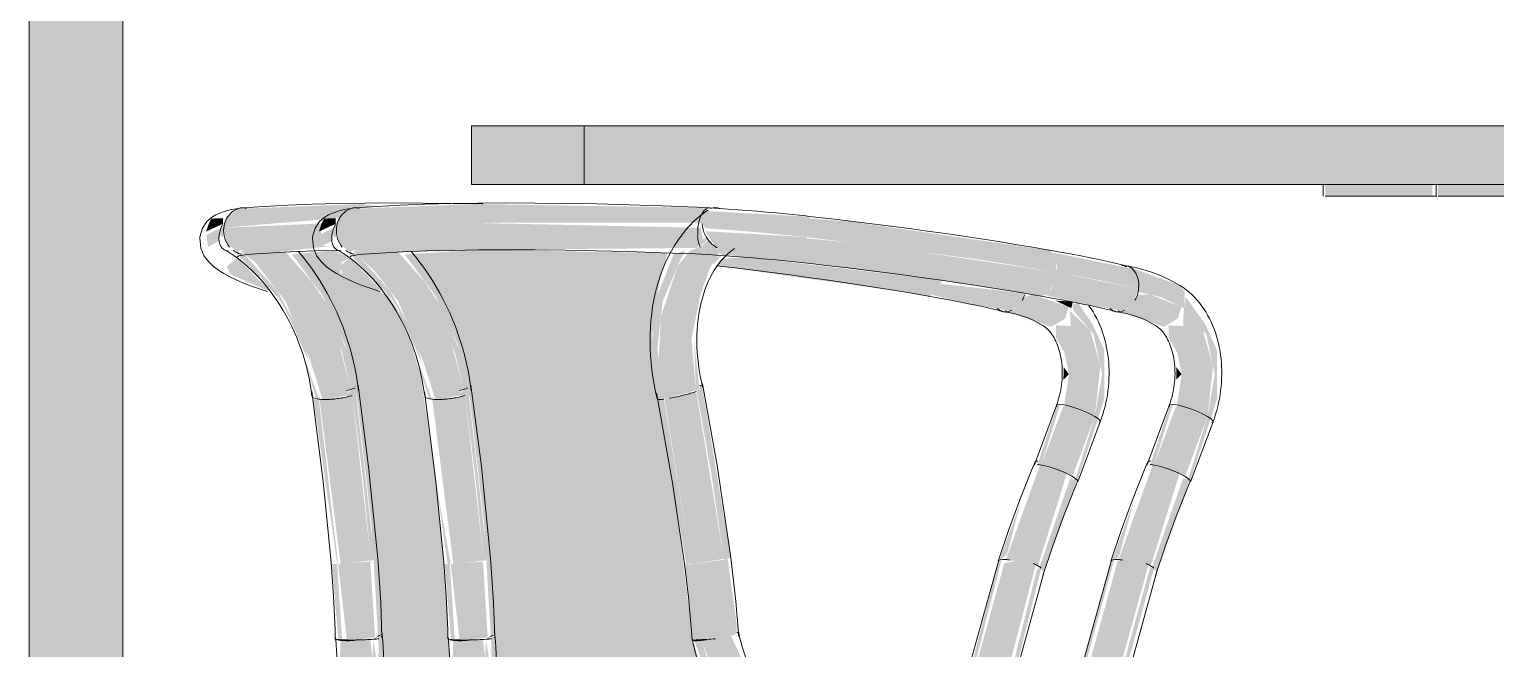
# Model space of a CAD drawing. Header units: inches. Extents: x -55396 to -733, y -290 to 853.
# Drawn here: x -14127.81 to -14096.47, y 18.83 to 32.06 of the extents above; entities that cross this region are included whole.
import ezdxf

# ---------------------------------------------------------------- set-up
doc = ezdxf.new("R2010")
doc.units = ezdxf.units.IN
doc.header["$MEASUREMENT"] = 0
doc.layers.add('A-GLAZ-CWMG', color=51, linetype='Continuous', lineweight=9)
doc.layers.add('I-FURN', color=30, linetype='Continuous', lineweight=9)

# ---------------------------------------------------------------- blocks, each defined once
blk = doc.blocks.new('Falcon 7700 Series Pedestal Base - 36_ Square Top x 30_ - Wheelchair Height-460525-Section 6')
at = {"layer": 'I-FURN'}
for points in [[(-26217.027, 28.75), (-26197.888, 28.75), (-26197.888, 30), (-26223.344, 30), (-26223.344, 28.75), (-26221.346, 28.75)], [(-26203.263, 28.5), (-26202.806, 28.5), (-26202.806, 28.75), (-26205.096, 28.75), (-26205.096, 28.5), (-26203.565, 28.5)]]:
    blk.add_hatch(color=256, dxfattribs=at).paths.add_polyline_path(points, flags=0)
for p, q in [((-26223.344, 30), (-26197.888, 30)), ((-26223.344, 30), (-26223.344, 28.75)), ((-26197.888, 28.75), (-26223.344, 28.75)), ((-26205.138, 28.75), (-26205.138, 28.5)), ((-26202.806, 28.5), (-26205.096, 28.5))]:
    blk.add_line(p, q, dxfattribs=at)
blk = doc.blocks.new('HermanMiller_Collection_Air-Chair_SideChair_Arms - Arms-460524-Section 6')
at = {"layer": 'I-FURN'}
for points in [[(-26228.638, 27.825), (-26225.252, 27.931), (-26220.894, 27.933), (-26220.734, 28.228), (-26220.683, 28.249), (-26225.666, 28.331), (-26228.339, 28.228), (-26228.571, 28.032), (-26228.615, 27.933)], [(-26229.016, 27.741), (-26228.657, 27.909), (-26228.657, 28.029), (-26228.907, 28.018), (-26228.961, 27.904)], [(-26228.256, 27.258), (-26228.336, 27.31), (-26228.267, 27.353), (-26227.458, 27.297), (-26224.957, 27.359), (-26220.937, 27.393), (-26220.889, 27.477), (-26220.919, 27.825), (-26225.666, 27.925), (-26228.638, 27.825), (-26228.576, 27.501), (-26228.336, 27.282), (-26228.258, 27.259)], [(-26218.587, 27.624), (-26218.536, 28.061), (-26220.784, 28.184), (-26220.894, 27.933), (-26220.811, 27.909), (-26220.757, 27.814), (-26219.775, 27.741)], [(-26213.246, 26.875), (-26213.281, 27.219), (-26213.382, 27.338), (-26217.663, 27.958), (-26218.541, 28.025), (-26218.587, 27.624), (-26214.928, 27.149)], [(-26220.515, 27.43), (-26220.754, 27.741), (-26220.522, 27.432)], [(-26213.555, 26.362), (-26213.42, 26.438), (-26213.268, 26.747), (-26213.246, 26.875), (-26217.027, 27.437), (-26218.59, 27.6), (-26218.644, 27.076), (-26215.158, 26.623)], [(-26211.494, 26.52), (-26211.565, 26.871), (-26211.635, 26.95), (-26213.326, 27.293), (-26213.24, 27.002), (-26213.246, 26.875), (-26212.31, 26.699)], [(-26227.654, 26.466), (-26228.347, 27.178), (-26228.573, 27), (-26228.5, 26.83), (-26227.747, 26.498)], [(-26225.926, 24.369), (-26225.836, 24.405), (-26225.998, 25.162), (-26226.357, 26.071), (-26227.015, 27.067), (-26226.687, 26.56), (-26226.106, 25.159), (-26225.927, 24.375)], [(-26210.524, 26.106), (-26210.505, 26.448), (-26210.618, 26.593), (-26211.635, 26.962), (-26211.565, 26.871), (-26211.494, 26.52), (-26211.492, 26.45), (-26211.028, 26.344)], [(-26211.826, 26.047), (-26211.643, 26.172), (-26211.494, 26.52), (-26213.246, 26.875), (-26213.359, 26.52), (-26213.487, 26.384), (-26212.685, 26.198)], [(-26210.951, 25.706), (-26210.657, 25.884), (-26210.581, 26.133), (-26211.239, 26.392), (-26211.521, 26.392), (-26211.729, 26.095), (-26211.89, 26.031), (-26211.043, 25.737)], [(-26209.953, 23.747), (-26209.815, 24.179), (-26209.823, 25.218), (-26210.066, 25.758), (-26210.485, 26.344), (-26210.524, 26.106), (-26210.05, 25.55), (-26209.866, 24.704), (-26210.022, 23.793)], [(-26211.89, 26.031), (-26211.932, 26.065), (-26211.933, 26.047)], [(-26211.133, 25.736), (-26211.89, 26.016), (-26211.314, 25.798), (-26211.138, 25.737)], [(-26210.022, 23.793), (-26209.903, 24.872), (-26210.122, 25.635), (-26210.524, 26.106), (-26210.542, 25.884), (-26210.537, 25.726), (-26210.849, 25.737), (-26210.849, 25.472), (-26210.674, 25.159), (-26210.573, 24.694), (-26210.677, 24.038), (-26210.115, 23.844)], [(-26210.692, 24.575), (-26210.573, 24.694), (-26210.689, 24.849)], [(-26220.355, 20.731), (-26220.212, 20.78), (-26220.828, 24.464), (-26220.937, 24.327), (-26220.628, 22.577)], [(-26226.092, 20.635), (-26225.493, 20.716), (-26225.906, 24.375), (-26226.008, 24.268), (-26225.998, 24.212), (-26226.591, 24.155), (-26226.14, 20.636)], [(-26225.491, 20.696), (-26225.417, 20.766), (-26225.828, 24.405), (-26225.906, 24.375), (-26225.666, 22.469)], [(-26221.135, 20.635), (-26221.058, 20.656), (-26221.639, 24.162), (-26221.755, 24.155), (-26221.163, 20.637)], [(-26221.055, 20.637), (-26220.357, 20.75), (-26220.952, 24.327), (-26221.626, 24.162), (-26221.056, 20.644)], [(-26211.165, 22.754), (-26210.766, 24.046), (-26210.841, 23.984), (-26211.245, 22.763), (-26211.185, 22.757)], [(-26210.502, 22.509), (-26210.022, 23.793), (-26210.629, 24.026), (-26210.706, 23.984), (-26211.165, 22.754), (-26210.594, 22.559)], [(-26210.393, 22.422), (-26209.953, 23.747), (-26210.022, 23.793), (-26210.433, 22.462)], [(-26211.239, 20.59), (-26210.621, 22.571), (-26211.192, 22.754), (-26211.922, 20.737), (-26211.402, 20.653), (-26211.239, 20.602)], [(-26226.195, 20.637), (-26226.503, 22.342), (-26226.264, 20.643), (-26226.213, 20.638)], [(-26211.11, 20.458), (-26210.405, 22.435), (-26210.545, 22.47), (-26211.204, 20.578), (-26211.11, 20.459)], [(-26212.066, 20.719), (-26211.92, 20.782), (-26211.594, 21.997), (-26212.06, 20.737)], [(-26225.886, 19.015), (-26225.405, 19.068), (-26225.507, 20.693), (-26226.195, 20.635), (-26226.007, 19.016)], [(-26220.89, 19.02), (-26220.189, 19.118), (-26220.355, 20.731), (-26221.055, 20.637), (-26220.891, 19.025)], [(-26220.187, 19.095), (-26220.082, 19.169), (-26220.082, 19.33), (-26220.277, 20.75), (-26220.355, 20.731), (-26220.189, 19.118)], [(-26217.783, 0), (-26217.715, 0), (-26212.015, 20.734), (-26212.076, 20.712), (-26217.828, 0)], [(-26217.298, 0), (-26216.982, 0), (-26211.283, 20.625), (-26211.584, 20.707), (-26211.594, 20.72), (-26211.94, 20.718), (-26217.628, 0), (-26217.414, 0)], [(-26226.11, 19.02), (-26226.215, 20.638), (-26226.324, 20.637), (-26226.19, 19.025), (-26226.14, 19.022)], [(-26221.02, 19.015), (-26220.891, 19.033), (-26221.055, 20.637), (-26221.185, 20.635), (-26221.055, 19.363)], [(-26216.812, 0), (-26211.166, 20.551), (-26211.246, 20.578), (-26216.905, 0), (-26216.818, 0)], [(-26225.403, 19.034), (-26225.322, 19.122), (-26225.404, 19.051)], [(-26220.063, 17.287), (-26219.606, 17.647), (-26219.496, 17.697), (-26219.988, 18.64), (-26220.219, 19.123), (-26220.835, 19.009), (-26220.393, 17.835), (-26220.266, 17.625)], [(-26225.737, 17.058), (-26225.627, 17.073), (-26225.434, 18.393), (-26225.507, 19.026), (-26226.141, 19.009), (-26226.184, 17.835), (-26226.3, 17.287), (-26225.985, 17.095), (-26225.859, 17.065)], [(-26220.165, 17.095), (-26220.063, 17.287), (-26220.647, 18.406), (-26220.835, 19.009), (-26220.99, 19.002), (-26220.429, 17.5), (-26220.197, 17.144)]]:
    blk.add_hatch(color=256, dxfattribs=at).paths.add_polyline_path(points, flags=0)
h = blk.add_hatch(color=256, dxfattribs=at)
h.paths.add_polyline_path([(-26226.495, 24.155), (-26225.998, 24.242), (-26225.984, 24.353), (-26225.927, 24.375), (-26226.246, 25.618), (-26226.719, 26.625), (-26227.318, 27.304), (-26228.217, 27.344), (-26228.282, 27.325), (-26227.826, 26.903), (-26227.316, 26.248), (-26226.782, 24.964), (-26226.526, 24.157)], flags=0)
h.paths.add_polyline_path([(-26228.654, 27.609), (-26228.636, 27.933), (-26228.735, 27.671), (-26228.659, 27.612)], flags=0)
h = blk.add_hatch(color=256, dxfattribs=at)
h.paths.add_polyline_path([(-26228.543, 27.408), (-26228.56, 27.466), (-26228.547, 27.411)], flags=0)
h.paths.add_polyline_path([(-26228.973, 27.418), (-26228.736, 27.542), (-26228.706, 27.79), (-26228.735, 27.804), (-26229.008, 27.671), (-26228.997, 27.579)], flags=0)
h.paths.add_polyline_path([(-26228.644, 27.486), (-26228.735, 27.557), (-26228.657, 27.496)], flags=0)
h.paths.add_polyline_path([(-26228.606, 27.495), (-26228.608, 27.579), (-26228.608, 27.501)], flags=0)
h = blk.add_hatch(color=256, dxfattribs=at)
h.paths.add_polyline_path([(-26221.717, 24.155), (-26221.639, 24.162), (-26221.779, 25.242), (-26221.667, 26.248), (-26221.316, 27.084), (-26221.181, 27.338), (-26221.432, 27.255), (-26221.765, 26.412), (-26221.884, 25.719), (-26221.87, 24.869), (-26221.765, 24.157)], flags=0)
h.paths.add_polyline_path([(-26220.816, 27.609), (-26220.757, 27.671), (-26220.817, 27.624)], flags=0)
h = blk.add_hatch(color=256, dxfattribs=at)
h.paths.add_polyline_path([(-26221.639, 24.162), (-26220.955, 24.351), (-26221.051, 25.445), (-26220.857, 26.407), (-26220.664, 26.953), (-26220.443, 27.307), (-26220.688, 27.56), (-26220.919, 27.397), (-26221.086, 27.325), (-26221.346, 27.011), (-26221.701, 25.941), (-26221.751, 25.031), (-26221.683, 24.506)], flags=0)
h.paths.add_polyline_path([(-26220.859, 27.411), (-26220.766, 27.491), (-26220.713, 27.6), (-26220.807, 27.59), (-26220.814, 27.477)], flags=0)
h = blk.add_hatch(color=256, dxfattribs=at)
h.paths.add_polyline_path([(-26218.644, 27.076), (-26218.587, 27.624), (-26220.757, 27.749), (-26220.5, 27.393), (-26220.447, 27.288), (-26220.393, 27.247), (-26219.187, 27.129)], flags=0)
h.paths.add_polyline_path([(-26220.867, 27.406), (-26220.802, 27.499), (-26220.85, 27.821), (-26220.912, 27.825), (-26220.869, 27.411)], flags=0)
h = blk.add_hatch(color=256, dxfattribs=at)
h.paths.add_polyline_path([(-26223.019, 17.999), (-26220.724, 18.063), (-26221.024, 19.01), (-26221.023, 19.041), (-26221.418, 22.135), (-26221.898, 25.541), (-26221.722, 26.72), (-26221.569, 27.286), (-26225.666, 27.349), (-26227.18, 27.252), (-26226.528, 26.379), (-26226.05, 25.338), (-26225.787, 24.169), (-26225.478, 21.448), (-26225.329, 18.896), (-26225.342, 18.004), (-26224.022, 18)], flags=0)
h.paths.add_polyline_path([(-26221.884, 25.719), (-26221.832, 26.168), (-26221.882, 25.726)], flags=0)
h = blk.add_hatch(color=256, dxfattribs=at)
h.paths.add_polyline_path([(-26226.599, 24.162), (-26226.923, 25.048), (-26226.665, 24.174), (-26226.636, 24.169)], flags=0)
h.paths.add_polyline_path([(-26226.768, 24.798), (-26226.978, 25.525), (-26227.486, 26.465), (-26228.196, 27.259), (-26228.267, 27.257), (-26228.336, 27.247), (-26227.473, 26.326), (-26227.316, 26.075), (-26226.836, 24.993), (-26226.782, 24.84)], flags=0)
h.paths.add_polyline_path([(-26227.53, 26.322), (-26228.042, 26.943), (-26227.826, 26.665), (-26227.545, 26.339)], flags=0)
h = blk.add_hatch(color=256, dxfattribs=at)
h.paths.add_polyline_path([(-26220.952, 24.327), (-26220.885, 24.419), (-26220.999, 25.445), (-26220.955, 24.351)], flags=0)
h.paths.add_polyline_path([(-26220.844, 24.456), (-26220.838, 24.464), (-26220.846, 24.464)], flags=0)
h = blk.add_hatch(color=256, dxfattribs=at)
h.paths.add_polyline_path([(-26225.627, 17.073), (-26225.536, 17.109), (-26225.34, 18.368), (-26225.442, 19.026), (-26225.506, 17.642), (-26225.573, 17.328)], flags=0)
h.paths.add_polyline_path([(-26225.536, 17.109), (-26225.453, 17.257), (-26225.5, 17.255)], flags=0)
for p, q in [((-26229.15, 27.627), (-26229.152, 27.605)), ((-26211.711, 27), (-26211.856, 27.021)), ((-26211.971, 26.027), (-26211.874, 26.014)), ((-26210.842, 24.025), (-26211.321, 22.742)), ((-26210.384, 22.392), (-26209.904, 23.678)), ((-26209.927, 23.661), (-26209.904, 23.678)), ((-26212.074, 20.719), (-26217.849, 0)), ((-26216.811, 0), (-26211.111, 20.451))]:
    blk.add_line(p, q, dxfattribs=at)
at = {"layer": 'I-FURN', "flags": 128}
for points in [[(-26229.15, 27.627), (-26229.094, 27.817), (-26229, 27.954), (-26228.901, 28.041), (-26228.81, 28.098), (-26228.724, 28.137), (-26228.641, 28.167), (-26228.558, 28.191), (-26228.472, 28.211), (-26228.383, 28.228), (-26228.288, 28.243), (-26228.262, 28.247)], [(-26228.238, 28.25), (-26227.769, 28.28), (-26227.272, 28.306), (-26226.747, 28.326), (-26226.196, 28.34), (-26225.62, 28.35), (-26225.018, 28.353), (-26224.392, 28.352), (-26223.743, 28.345), (-26223.072, 28.332), (-26222.38, 28.314), (-26221.668, 28.291), (-26220.937, 28.263), (-26220.66, 28.251)], [(-26220.697, 28.206), (-26220.801, 28.13), (-26220.902, 28.048), (-26220.998, 27.961), (-26221.09, 27.868), (-26221.178, 27.77), (-26221.26, 27.667), (-26221.339, 27.559), (-26221.412, 27.447), (-26221.481, 27.331), (-26221.545, 27.211), (-26221.604, 27.088), (-26221.658, 26.961), (-26221.707, 26.83), (-26221.752, 26.697), (-26221.791, 26.561), (-26221.826, 26.422), (-26221.856, 26.281), (-26221.881, 26.138), (-26221.902, 25.993), (-26221.918, 25.845), (-26221.928, 25.697), (-26221.935, 25.547), (-26221.936, 25.395), (-26221.933, 25.243), (-26221.925, 25.09), (-26221.912, 24.936), (-26221.895, 24.782), (-26221.874, 24.628), (-26221.848, 24.474), (-26221.817, 24.32), (-26221.782, 24.167)], [(-26220.658, 28.251), (-26220.463, 28.238), (-26220.265, 28.224), (-26220.064, 28.209), (-26219.861, 28.193), (-26219.656, 28.176), (-26219.449, 28.158), (-26219.24, 28.139), (-26219.031, 28.118), (-26218.821, 28.097), (-26218.61, 28.075), (-26218.535, 28.066)], [(-26213.414, 27.348), (-26213.765, 27.409), (-26214.123, 27.468), (-26214.488, 27.527), (-26214.86, 27.585), (-26215.237, 27.642), (-26215.62, 27.698), (-26216.008, 27.753), (-26216.399, 27.806), (-26216.794, 27.858), (-26217.192, 27.909), (-26217.592, 27.958), (-26217.993, 28.005), (-26218.396, 28.051), (-26218.535, 28.066)], [(-26229.152, 27.605), (-26229.13, 27.389), (-26229.055, 27.218), (-26228.959, 27.092), (-26228.858, 26.996), (-26228.75, 26.915), (-26228.635, 26.843), (-26228.511, 26.776), (-26228.376, 26.712), (-26228.229, 26.648), (-26228.07, 26.586), (-26227.898, 26.523), (-26227.713, 26.461)], [(-26228.633, 27.355), (-26228.547, 27.306), (-26228.461, 27.252), (-26228.376, 27.193), (-26228.291, 27.13), (-26228.206, 27.062), (-26228.122, 26.99), (-26228.039, 26.913), (-26227.958, 26.833), (-26227.878, 26.748), (-26227.799, 26.66), (-26227.722, 26.567), (-26227.647, 26.472), (-26227.573, 26.372), (-26227.503, 26.27), (-26227.434, 26.164), (-26227.368, 26.056), (-26227.305, 25.944), (-26227.244, 25.831), (-26227.186, 25.715), (-26227.131, 25.597), (-26227.08, 25.477), (-26227.031, 25.355), (-26226.986, 25.233), (-26226.945, 25.109), (-26226.906, 24.984), (-26226.872, 24.858), (-26226.841, 24.732), (-26226.813, 24.605), (-26226.79, 24.479), (-26226.77, 24.353), (-26226.753, 24.228)], [(-26228.158, 27.253), (-26227.703, 27.283), (-26227.22, 27.307), (-26226.707, 27.327), (-26226.167, 27.341), (-26225.6, 27.35), (-26225.007, 27.353), (-26224.39, 27.352), (-26223.748, 27.344), (-26223.085, 27.332), (-26222.399, 27.314), (-26221.693, 27.291), (-26220.968, 27.263), (-26220.711, 27.252)], [(-26227.041, 27.313), (-26226.944, 27.196), (-26226.85, 27.076), (-26226.759, 26.953), (-26226.672, 26.826), (-26226.587, 26.696), (-26226.506, 26.563), (-26226.429, 26.427), (-26226.355, 26.289), (-26226.285, 26.148), (-26226.219, 26.005), (-26226.156, 25.86), (-26226.097, 25.713), (-26226.043, 25.564), (-26225.993, 25.414), (-26225.946, 25.263), (-26225.904, 25.111), (-26225.867, 24.958), (-26225.833, 24.804), (-26225.804, 24.65), (-26225.78, 24.496), (-26225.76, 24.342)], [(-26220.132, 27.38), (-26220.192, 27.337), (-26220.25, 27.29), (-26220.306, 27.239), (-26220.361, 27.183), (-26220.415, 27.123), (-26220.466, 27.059), (-26220.516, 26.991), (-26220.563, 26.918), (-26220.609, 26.842), (-26220.652, 26.761), (-26220.692, 26.676), (-26220.73, 26.587), (-26220.765, 26.495), (-26220.797, 26.399), (-26220.826, 26.299), (-26220.852, 26.196), (-26220.875, 26.091), (-26220.894, 25.982), (-26220.909, 25.87), (-26220.922, 25.756), (-26220.93, 25.64), (-26220.935, 25.521), (-26220.936, 25.401), (-26220.934, 25.279), (-26220.927, 25.156), (-26220.917, 25.032), (-26220.903, 24.907), (-26220.886, 24.781), (-26220.864, 24.655), (-26220.839, 24.529), (-26220.81, 24.402)], [(-26211.755, 27.012), (-26211.936, 27.054), (-26212.124, 27.096), (-26212.32, 27.138), (-26212.523, 27.18), (-26212.732, 27.222), (-26212.948, 27.263), (-26213.169, 27.304), (-26213.397, 27.345), (-26213.414, 27.348)], [(-26228.349, 27.21), (-26228.34, 27.213), (-26228.315, 27.221), (-26228.275, 27.231), (-26228.223, 27.241), (-26228.161, 27.251), (-26228.132, 27.256)], [(-26220.713, 27.252), (-26220.523, 27.24), (-26220.329, 27.226), (-26220.133, 27.212), (-26219.935, 27.196), (-26219.734, 27.179), (-26219.532, 27.162), (-26219.328, 27.143), (-26219.123, 27.123), (-26218.917, 27.102), (-26218.711, 27.08), (-26218.644, 27.072)], [(-26213.587, 26.363), (-26213.932, 26.423), (-26214.285, 26.482), (-26214.645, 26.54), (-26215.012, 26.597), (-26215.384, 26.653), (-26215.762, 26.708), (-26216.145, 26.762), (-26216.532, 26.815), (-26216.922, 26.867), (-26217.316, 26.917), (-26217.711, 26.965), (-26218.108, 27.012), (-26218.507, 27.057), (-26218.644, 27.072)], [(-26210.616, 26.592), (-26210.767, 26.678), (-26210.921, 26.755), (-26211.079, 26.823), (-26211.24, 26.883), (-26211.403, 26.933), (-26211.569, 26.973), (-26211.711, 27)], [(-26211.987, 26.039), (-26212.159, 26.079), (-26212.339, 26.119), (-26212.527, 26.16), (-26212.722, 26.2), (-26212.924, 26.24), (-26213.133, 26.281), (-26213.349, 26.321), (-26213.57, 26.36), (-26213.587, 26.363)], [(-26209.904, 23.678), (-26209.876, 23.758), (-26209.85, 23.839), (-26209.826, 23.921), (-26209.804, 24.004), (-26209.785, 24.087), (-26209.768, 24.171), (-26209.754, 24.256), (-26209.742, 24.341), (-26209.732, 24.426), (-26209.725, 24.511), (-26209.72, 24.596), (-26209.717, 24.682), (-26209.717, 24.767), (-26209.72, 24.852), (-26209.725, 24.936), (-26209.732, 25.02), (-26209.742, 25.104), (-26209.755, 25.187), (-26209.77, 25.269), (-26209.787, 25.35), (-26209.807, 25.431), (-26209.83, 25.51), (-26209.855, 25.588), (-26209.883, 25.665), (-26209.913, 25.741), (-26209.946, 25.815), (-26209.981, 25.887), (-26210.019, 25.958), (-26210.06, 26.027), (-26210.103, 26.094), (-26210.149, 26.159), (-26210.197, 26.222), (-26210.248, 26.282), (-26210.302, 26.34), (-26210.358, 26.395), (-26210.417, 26.448), (-26210.478, 26.497), (-26210.542, 26.544), (-26210.608, 26.587), (-26210.616, 26.592)], [(-26211.874, 26.014), (-26211.763, 25.992), (-26211.652, 25.964), (-26211.543, 25.93), (-26211.435, 25.889), (-26211.328, 25.841), (-26211.223, 25.788), (-26211.134, 25.737)], [(-26211.134, 25.737), (-26211.112, 25.722), (-26211.09, 25.706), (-26211.068, 25.689), (-26211.045, 25.669), (-26211.023, 25.647), (-26211, 25.623), (-26210.978, 25.597), (-26210.956, 25.569), (-26210.935, 25.539), (-26210.914, 25.507), (-26210.893, 25.472), (-26210.874, 25.436), (-26210.855, 25.398), (-26210.837, 25.358), (-26210.82, 25.316), (-26210.804, 25.272), (-26210.789, 25.226), (-26210.775, 25.179), (-26210.763, 25.131), (-26210.752, 25.081), (-26210.742, 25.03), (-26210.734, 24.977), (-26210.728, 24.924), (-26210.723, 24.87), (-26210.719, 24.815), (-26210.718, 24.759), (-26210.717, 24.703), (-26210.719, 24.646), (-26210.722, 24.59), (-26210.726, 24.532), (-26210.733, 24.475), (-26210.741, 24.418), (-26210.75, 24.361), (-26210.761, 24.305), (-26210.774, 24.249), (-26210.788, 24.194), (-26210.804, 24.139), (-26210.821, 24.085), (-26210.839, 24.032), (-26210.842, 24.025)], [(-26225.346, 20.756), (-26225.542, 22.72), (-26225.764, 24.462)], [(-26220.212, 20.78), (-26220.505, 22.744), (-26220.813, 24.486)], [(-26226.754, 24.323), (-26226.512, 22.401), (-26226.342, 20.671)], [(-26221.796, 24.299), (-26221.459, 22.377), (-26221.203, 20.647)], [(-26210.685, 24.038), (-26210.766, 24.046), (-26210.819, 24.042), (-26210.842, 24.025)], [(-26210.842, 24.025), (-26210.842, 24.024), (-26210.833, 23.995)], [(-26210.346, 23.942), (-26210.468, 23.984), (-26210.584, 24.016), (-26210.685, 24.038)], [(-26210.022, 23.793), (-26210.115, 23.844), (-26210.225, 23.894), (-26210.346, 23.942)], [(-26209.904, 23.678), (-26209.904, 23.679), (-26209.913, 23.708), (-26209.953, 23.747), (-26210.022, 23.793)], [(-26212.085, 20.698), (-26211.865, 21.355), (-26211.626, 22.009), (-26211.368, 22.66), (-26211.299, 22.826)], [(-26211.132, 20.394), (-26210.921, 21.025), (-26210.691, 21.653), (-26210.443, 22.279), (-26210.377, 22.438)], [(-26225.257, 19.062), (-26225.283, 19.812), (-26225.33, 20.56), (-26225.346, 20.756)], [(-26220.04, 19.086), (-26220.103, 19.837), (-26220.187, 20.584), (-26220.212, 20.78)], [(-26226.342, 20.671), (-26226.292, 19.953), (-26226.261, 19.232), (-26226.257, 19.041)], [(-26221.203, 20.647), (-26221.117, 19.929), (-26221.051, 19.207), (-26221.037, 19.017)], [(-26225.439, 17.218), (-26225.401, 17.332), (-26225.367, 17.448), (-26225.337, 17.567), (-26225.31, 17.688), (-26225.287, 17.812), (-26225.267, 17.937), (-26225.251, 18.064), (-26225.239, 18.192), (-26225.23, 18.322), (-26225.224, 18.453), (-26225.223, 18.585), (-26225.225, 18.719), (-26225.23, 18.853), (-26225.239, 18.987), (-26225.251, 19.122), (-26225.255, 19.161)], [(-26219.371, 17.694), (-26219.435, 17.778), (-26219.496, 17.864), (-26219.555, 17.953), (-26219.612, 18.045), (-26219.666, 18.138), (-26219.717, 18.234), (-26219.765, 18.333), (-26219.81, 18.432), (-26219.853, 18.534), (-26219.892, 18.637), (-26219.928, 18.741), (-26219.961, 18.846), (-26219.99, 18.953), (-26220.016, 19.059), (-26220.039, 19.167), (-26220.045, 19.197)], [(-26226.382, 17.551), (-26226.356, 17.631), (-26226.331, 17.714), (-26226.309, 17.8), (-26226.289, 17.889), (-26226.272, 17.981), (-26226.257, 18.076), (-26226.245, 18.174), (-26226.235, 18.274), (-26226.228, 18.376), (-26226.224, 18.48), (-26226.223, 18.585), (-26226.224, 18.692), (-26226.228, 18.801), (-26226.236, 18.91), (-26226.245, 19.02), (-26226.249, 19.052)], [(-26221.028, 19.015), (-26221, 18.877), (-26220.968, 18.74), (-26220.931, 18.603), (-26220.891, 18.468), (-26220.846, 18.334), (-26220.797, 18.201), (-26220.743, 18.07), (-26220.686, 17.941), (-26220.625, 17.815), (-26220.56, 17.69), (-26220.492, 17.568), (-26220.419, 17.448), (-26220.343, 17.331), (-26220.264, 17.217), (-26220.181, 17.106), (-26220.157, 17.075)]]:
    blk.add_lwpolyline(points, dxfattribs=at)
at = {"layer": 'I-FURN'}
for centre, major_axis, ratio, start_param, end_param in [((-26228.392, 27.793), (0.241, 0.438), 0.575844, 0.052593, 0.576192), ((-26220.415, 27.793), (-0.282, 0.413), 0.716528, 5.57384, 6.097439), ((-26228.392, 27.793), (0.241, 0.438), 0.575844, 1.623389, 2.146988), ((-26220.415, 27.793), (-0.282, 0.413), 0.716528, 0.861451, 1.38505), ((-26228.392, 27.793), (0.241, 0.438), 0.575844, 2.146988, 3.455985), ((-26220.415, 27.793), (-0.282, 0.413), 0.716528, 1.38505, 2.170448), ((-26211.913, 26.524), (0.057, 0.497), 0.711436, 6.24849, 6.283185), ((-26211.913, 26.524), (0.057, 0.497), 0.711436, 5.98669, 6.24849), ((-26211.871, 26.525), (0.116, 0.486), 0.74611, 4.877543, 6.283185), ((-26211.871, 26.525), (0.116, 0.486), 0.74611, 4.353944, 4.877543), ((-26211.871, 26.525), (0.116, 0.486), 0.74611, 2.783148, 3.044947), ((-26211.913, 26.524), (0.057, 0.497), 0.711436, 2.845098, 3.106897), ((-26211.913, 26.524), (0.057, 0.497), 0.711436, 3.106897, 3.630496), ((-26221.305, 24.392), (0.491, 0.093), 0.137076, 5.750632, 6.274231), ((-26221.305, 24.392), (0.491, 0.093), 0.137076, 0, 0.252845), ((-26226.257, 24.285), (0.497, 0.057), 0.234229, 3.138866, 3.141593), ((-26226.257, 24.285), (0.497, 0.057), 0.234229, 3.400666, 3.924264), ((-26226.257, 24.285), (0.497, 0.057), 0.234229, 3.93217, 4.186064), ((-26226.257, 24.285), (0.497, 0.057), 0.234229, 4.197005, 4.447863), ((-26226.257, 24.285), (0.497, 0.057), 0.234229, 4.452168, 4.709663), ((-26226.257, 24.285), (0.497, 0.057), 0.234229, 4.713014, 4.971462), ((-26226.257, 24.285), (0.497, 0.057), 0.234229, 4.975221, 5.233261), ((-26226.259, 24.392), (0.495, 0.07), 0.185134, 5.21887, 5.480669), ((-26226.257, 24.285), (0.497, 0.057), 0.234229, 5.239572, 5.495061), ((-26226.259, 24.392), (0.495, 0.07), 0.185134, 5.480669, 5.742468), ((-26221.296, 24.285), (0.486, 0.118), 0.11091, 3.117428, 3.141593), ((-26221.296, 24.285), (0.486, 0.118), 0.11091, 3.379228, 3.902826), ((-26221.296, 24.285), (0.486, 0.118), 0.11091, 4.192229, 4.688225), ((-26221.296, 24.285), (0.486, 0.118), 0.11091, 4.712585, 4.950024), ((-26221.296, 24.285), (0.486, 0.118), 0.11091, 4.977051, 5.211823), ((-26221.296, 24.285), (0.486, 0.118), 0.11091, 5.243425, 5.473623), ((-26210.838, 22.632), (-0.461, 0.194), 0.144221, 5.822246, 6.345845), ((-26210.853, 22.567), (-0.468, 0.175), 0.191458, 5.509821, 5.771621), ((-26210.853, 22.567), (-0.468, 0.175), 0.191458, 3.939025, 5.509821), ((-26210.853, 22.567), (-0.468, 0.175), 0.191458, 3.141593, 3.939025), ((-26211.608, 20.546), (-0.476, 0.152), 0.239355, 5.543411, 6.328809), ((-26211.608, 20.546), (-0.476, 0.152), 0.239355, 5.282674, 5.542834), ((-26211.593, 20.585), (-0.482, 0.134), 0.301377, 3.976352, 4.23196), ((-26211.593, 20.585), (-0.482, 0.134), 0.301377, 3.714553, 3.976352), ((-26225.752, 19.106), (0.497, 0.055), 0.180952, 5.626605, 5.888404), ((-26220.536, 19.106), (0.492, 0.091), 0.107353, 5.872701, 6.396299), ((-26225.757, 19.052), (0.5, 0.01), 0.069551, 2.877975, 3.139774), ((-26225.757, 19.052), (0.5, 0.01), 0.069551, 3.141593, 3.925172), ((-26225.752, 19.106), (0.497, 0.055), 0.180952, 3.008611, 3.27041), ((-26225.752, 19.106), (0.497, 0.055), 0.180952, 3.532209, 3.794009), ((-26225.752, 19.106), (0.497, 0.055), 0.180952, 3.794009, 4.579407), ((-26225.757, 19.052), (0.5, 0.01), 0.069551, 3.925172, 5.495969), ((-26225.757, 19.052), (0.5, 0.01), 0.069551, 5.495969, 5.757768), ((-26220.536, 19.106), (0.492, 0.091), 0.107353, 2.992907, 4.040105), ((-26220.538, 19.052), (0.499, 0.035), 0.020295, 2.880196, 3.141593), ((-26220.538, 19.052), (0.499, 0.035), 0.020295, 3.141996, 3.927394), ((-26220.538, 19.052), (0.499, 0.035), 0.020295, 3.927394, 4.712792), ((-26220.536, 19.106), (0.492, 0.091), 0.107353, 4.040105, 4.301904)]:
    blk.add_ellipse(centre, major_axis=major_axis, ratio=ratio, start_param=start_param, end_param=end_param, dxfattribs=at)
for points, knots in [([(-26228.638, 27.825), (-26228.632, 27.881), (-26228.603, 27.989), (-26228.504, 28.139), (-26228.402, 28.206), (-26228.339, 28.228)], [-1, -1, -1, -1, -0.7857143, -0.5714286, -0.2857143, -0.2857143, -0.2857143, -0.2857143]), ([(-26228.262, 28.247), (-26228.255, 28.248), (-26228.216, 28.252), (-26228.176, 28.251), (-26228.143, 28.245)], [-0.1714327, -0.1714327, -0.1714327, -0.1714327, -0.1428571, 0, 0, 0, 0]), ([(-26220.912, 27.825), (-26220.906, 27.881), (-26220.885, 27.989), (-26220.825, 28.139), (-26220.752, 28.225), (-26220.683, 28.253), (-26220.648, 28.251), (-26220.631, 28.245)], [-1, -1, -1, -1, -0.785714, -0.571429, -0.285714, -0.142857, 0, 0, 0, 0]), ([(-26228.253, 27.257), (-26228.302, 27.266), (-26228.367, 27.289), (-26228.423, 27.328), (-26228.437, 27.339)], [-0.9989319, -0.9989319, -0.9989319, -0.9989319, -0.7857143, -0.7142857, -0.7142857, -0.7142857, -0.7142857])]:
    blk.add_open_spline(points, degree=3, knots=knots, dxfattribs=at)
for points in [[(-26228.515, 27.411), (-26228.561, 27.466), (-26228.633, 27.598), (-26228.646, 27.751), (-26228.638, 27.825)], [(-26220.869, 27.411), (-26220.891, 27.466), (-26220.921, 27.598), (-26220.92, 27.751), (-26220.912, 27.825)]]:
    blk.add_open_spline(points, degree=3, dxfattribs=at)
blk = doc.blocks.new('Falcon 7700 Series Pedestal Base - 36_ Square Top x 30_ - Wheelchair Height-V343-Section 6')
at = {"layer": 'I-FURN'}
for points in [[(-26225.666, 28.75), (-26223.344, 28.75), (-26223.344, 30), (-26225.753, 30), (-26225.753, 28.75)], [(-26206.297, 28.5), (-26205.215, 28.5), (-26205.215, 28.75), (-26207.505, 28.75), (-26207.505, 28.5), (-26206.621, 28.5)]]:
    blk.add_hatch(color=256, dxfattribs=at).paths.add_polyline_path(points, flags=0)
for p, q in [((-26225.753, 30), (-26223.344, 30)), ((-26225.753, 30), (-26225.753, 28.75)), ((-26223.344, 28.75), (-26225.753, 28.75)), ((-26207.547, 28.75), (-26207.547, 28.5)), ((-26205.215, 28.5), (-26207.505, 28.5)), ((-26205.215, 28.5), (-26205.123, 28.5)), ((-26205.123, 28.5), (-26205.215, 28.5))]:
    blk.add_line(p, q, dxfattribs=at)
blk = doc.blocks.new('HermanMiller_Collection_Air-Chair_SideChair_Arms - Arms-V345-Section 6')
at = {"layer": 'I-FURN'}
for points in [[(-26231.047, 27.825), (-26228.578, 28.032), (-26228.321, 28.237), (-26227.715, 28.269), (-26228.105, 28.33), (-26230.748, 28.228), (-26230.98, 28.032), (-26231.024, 27.933)], [(-26231.425, 27.741), (-26231.065, 27.909), (-26231.065, 28.029), (-26231.316, 28.018), (-26231.37, 27.904)], [(-26230.665, 27.258), (-26230.745, 27.31), (-26230.676, 27.353), (-26229.986, 27.291), (-26228.706, 27.441), (-26228.906, 27.432), (-26228.984, 27.49), (-26228.959, 27.909), (-26229.016, 27.911), (-26231.047, 27.825), (-26230.985, 27.501), (-26230.745, 27.282), (-26230.666, 27.259)], [(-26230.063, 26.466), (-26230.756, 27.178), (-26230.981, 27), (-26230.909, 26.83), (-26230.156, 26.498)], [(-26228.335, 24.369), (-26228.245, 24.405), (-26228.407, 25.162), (-26228.766, 26.071), (-26229.424, 27.067), (-26229.096, 26.56), (-26228.515, 25.159), (-26228.336, 24.375)], [(-26214.235, 26.047), (-26214.052, 26.172), (-26213.923, 26.422), (-26215.716, 26.625), (-26215.896, 26.384), (-26215.094, 26.198)], [(-26213.36, 25.706), (-26213.066, 25.884), (-26212.99, 26.133), (-26213.743, 26.392), (-26213.952, 26.34), (-26214.138, 26.095), (-26214.298, 26.031), (-26213.452, 25.737)], [(-26214.298, 26.031), (-26214.341, 26.065), (-26214.342, 26.047)], [(-26213.542, 25.736), (-26214.298, 26.016), (-26213.723, 25.798), (-26213.547, 25.737)], [(-26212.933, 26.106), (-26212.899, 26.247), (-26213.268, 26.264), (-26213.073, 26.172)], [(-26212.431, 23.793), (-26212.312, 24.872), (-26212.531, 25.635), (-26212.962, 26.047), (-26212.951, 25.884), (-26212.946, 25.726), (-26213.258, 25.737), (-26213.258, 25.472), (-26213.083, 25.159), (-26212.982, 24.694), (-26213.086, 24.038), (-26212.524, 23.844)], [(-26212.362, 23.747), (-26212.224, 24.179), (-26212.232, 25.218), (-26212.475, 25.758), (-26212.787, 26.221), (-26212.915, 26.172), (-26212.882, 26.047), (-26212.459, 25.55), (-26212.275, 24.704), (-26212.431, 23.793)], [(-26213.101, 24.575), (-26212.982, 24.694), (-26213.098, 24.849)], [(-26228.604, 20.637), (-26229.015, 24.163), (-26229.128, 24.155), (-26228.622, 20.638)], [(-26228.501, 20.635), (-26227.902, 20.716), (-26228.315, 24.375), (-26228.417, 24.268), (-26228.407, 24.212), (-26229, 24.155), (-26228.549, 20.636)], [(-26227.9, 20.696), (-26227.826, 20.767), (-26228.237, 24.405), (-26228.315, 24.375), (-26228.082, 22.542)], [(-26213.574, 22.754), (-26213.175, 24.046), (-26213.25, 23.984), (-26213.654, 22.763), (-26213.594, 22.757)], [(-26212.911, 22.509), (-26212.431, 23.793), (-26213.038, 24.026), (-26213.114, 23.984), (-26213.574, 22.754), (-26213.003, 22.559)], [(-26212.802, 22.422), (-26212.362, 23.747), (-26212.431, 23.793), (-26212.842, 22.462)], [(-26213.648, 20.59), (-26213.029, 22.571), (-26213.601, 22.754), (-26214.331, 20.737), (-26213.81, 20.653), (-26213.648, 20.602)], [(-26213.518, 20.458), (-26212.814, 22.435), (-26212.954, 22.47), (-26213.613, 20.578), (-26213.519, 20.459)], [(-26214.475, 20.719), (-26214.311, 20.833), (-26214.003, 21.997), (-26214.468, 20.737)], [(-26228.295, 19.015), (-26227.813, 19.068), (-26227.916, 20.693), (-26228.604, 20.635), (-26228.416, 19.016)], [(-26228.519, 19.02), (-26228.623, 20.638), (-26228.733, 20.637), (-26228.599, 19.025), (-26228.549, 19.022)], [(-26227.812, 19.034), (-26227.731, 19.122), (-26227.813, 19.051)], [(-26228.146, 17.058), (-26228.019, 17.15), (-26227.843, 18.393), (-26227.916, 19.026), (-26228.55, 19.009), (-26228.593, 17.835), (-26228.709, 17.287), (-26228.394, 17.095), (-26228.268, 17.065)]]:
    blk.add_hatch(color=256, dxfattribs=at).paths.add_polyline_path(points, flags=0)
h = blk.add_hatch(color=256, dxfattribs=at)
h.paths.add_polyline_path([(-26228.903, 24.155), (-26228.407, 24.242), (-26228.393, 24.353), (-26228.336, 24.375), (-26228.655, 25.618), (-26229.128, 26.625), (-26229.727, 27.304), (-26230.626, 27.344), (-26230.691, 27.325), (-26230.376, 27.084), (-26229.725, 26.248), (-26229.191, 24.964), (-26228.935, 24.157)], flags=0)
h.paths.add_polyline_path([(-26231.063, 27.609), (-26231.045, 27.933), (-26231.144, 27.671), (-26231.067, 27.612)], flags=0)
h = blk.add_hatch(color=256, dxfattribs=at)
h.paths.add_polyline_path([(-26230.952, 27.408), (-26230.969, 27.466), (-26230.956, 27.411)], flags=0)
h.paths.add_polyline_path([(-26231.382, 27.418), (-26231.145, 27.542), (-26231.115, 27.79), (-26231.144, 27.804), (-26231.417, 27.671), (-26231.406, 27.579)], flags=0)
h.paths.add_polyline_path([(-26231.053, 27.486), (-26231.144, 27.557), (-26231.065, 27.496)], flags=0)
h.paths.add_polyline_path([(-26231.014, 27.495), (-26231.017, 27.579), (-26231.017, 27.501)], flags=0)
h = blk.add_hatch(color=256, dxfattribs=at)
h.paths.add_polyline_path([(-26226.26, 18), (-26226.216, 18.405), (-26226.282, 19.83), (-26226.5, 22.308), (-26226.835, 24.652), (-26227.185, 25.821), (-26227.561, 26.433), (-26227.545, 26.344), (-26227.747, 26.498), (-26228.564, 26.863), (-26228.526, 27.093), (-26228.351, 27.181), (-26228.696, 27.34), (-26229.589, 27.252), (-26228.937, 26.379), (-26228.459, 25.338), (-26228.196, 24.169), (-26227.887, 21.448), (-26227.738, 18.896), (-26227.751, 18.004), (-26226.3, 18)], flags=0)
h.paths.add_polyline_path([(-26226.638, 24.309), (-26226.633, 24.312), (-26226.678, 24.461)], flags=0)
h.paths.add_polyline_path([(-26228.08, 26.83), (-26228.225, 27.084), (-26228.152, 26.927), (-26228.105, 26.864)], flags=0)
h.paths.add_polyline_path([(-26228.336, 27.247), (-26228.393, 27.312), (-26228.341, 27.251)], flags=0)
h = blk.add_hatch(color=256, dxfattribs=at)
h.paths.add_polyline_path([(-26229.008, 24.162), (-26229.332, 25.048), (-26229.074, 24.174), (-26229.044, 24.169)], flags=0)
h.paths.add_polyline_path([(-26229.177, 24.798), (-26229.387, 25.525), (-26229.895, 26.465), (-26230.605, 27.259), (-26230.676, 27.257), (-26230.745, 27.247), (-26229.882, 26.326), (-26229.725, 26.075), (-26229.244, 24.993), (-26229.191, 24.84)], flags=0)
h.paths.add_polyline_path([(-26229.939, 26.322), (-26230.272, 26.803), (-26230.272, 26.707), (-26229.954, 26.339)], flags=0)
h = blk.add_hatch(color=256, dxfattribs=at)
h.paths.add_polyline_path([(-26215.964, 26.362), (-26215.829, 26.438), (-26215.693, 26.698), (-26219.842, 27.193), (-26220.369, 27.164), (-26220.5, 27.009), (-26216.43, 26.438), (-26216.098, 26.384)], flags=0)
h.paths.add_polyline_path([(-26220.584, 27.04), (-26220.393, 27.247), (-26220.543, 27.181), (-26220.601, 27.021)], flags=0)
h = blk.add_hatch(color=256, dxfattribs=at)
h.paths.add_polyline_path([(-26220.192, 0), (-26220.124, 0), (-26218.464, 6.21), (-26218.51, 6.268), (-26220.237, 0)], flags=0)
h.paths.add_polyline_path([(-26217.482, 9.48), (-26215.853, 15.632), (-26215.904, 15.62), (-26217.483, 9.734), (-26217.482, 9.609)], flags=0)
h.paths.add_polyline_path([(-26215.232, 17.551), (-26214.423, 20.734), (-26214.501, 20.653), (-26215.308, 17.551), (-26215.242, 17.551)], flags=0)
h = blk.add_hatch(color=256, dxfattribs=at)
h.paths.add_polyline_path([(-26219.707, 0), (-26219.391, 0), (-26218.451, 3.65), (-26218.51, 5.789), (-26220.037, 0), (-26219.823, 0)], flags=0)
h.paths.add_polyline_path([(-26217.469, 6.895), (-26215.047, 15.665), (-26215.77, 15.62), (-26217.481, 9.31), (-26217.47, 7.113)], flags=0)
h.paths.add_polyline_path([(-26214.513, 17.55), (-26214.499, 17.55), (-26213.692, 20.625), (-26213.995, 20.701), (-26214.003, 20.737), (-26214.367, 20.653), (-26215.218, 17.551), (-26214.587, 17.55)], flags=0)
h = blk.add_hatch(color=256, dxfattribs=at)
h.paths.add_polyline_path([(-26219.227, 0), (-26219.204, 0.062), (-26218.448, 3.099), (-26218.51, 3.159), (-26219.314, 0), (-26219.258, 0)], flags=0)
h.paths.add_polyline_path([(-26217.466, 6.297), (-26214.937, 15.671), (-26215.027, 15.654), (-26217.467, 6.612), (-26217.466, 6.311)], flags=0)
h.paths.add_polyline_path([(-26214.329, 17.55), (-26213.575, 20.551), (-26213.666, 20.538), (-26214.413, 17.55), (-26214.33, 17.55)], flags=0)
h = blk.add_hatch(color=256, dxfattribs=at)
h.paths.add_polyline_path([(-26228.035, 17.073), (-26227.934, 17.156), (-26227.749, 18.368), (-26227.851, 19.026), (-26227.915, 17.642), (-26228.019, 17.15)], flags=0)
h.paths.add_polyline_path([(-26227.944, 17.109), (-26227.862, 17.257), (-26227.934, 17.152)], flags=0)
for p, q in [((-26231.559, 27.627), (-26231.561, 27.605)), ((-26214.379, 26.027), (-26214.283, 26.014)), ((-26213.251, 24.025), (-26213.73, 22.742)), ((-26212.793, 22.392), (-26212.313, 23.678)), ((-26212.336, 23.661), (-26212.313, 23.678)), ((-26214.483, 20.719), (-26215.366, 17.551)), ((-26214.334, 17.529), (-26213.52, 20.451))]:
    blk.add_line(p, q, dxfattribs=at)
at = {"layer": 'I-FURN', "flags": 128}
for points in [[(-26231.559, 27.627), (-26231.503, 27.817), (-26231.409, 27.954), (-26231.31, 28.041), (-26231.219, 28.098), (-26231.133, 28.137), (-26231.05, 28.167), (-26230.967, 28.191), (-26230.881, 28.211), (-26230.792, 28.228), (-26230.697, 28.243), (-26230.671, 28.247)], [(-26230.647, 28.25), (-26230.177, 28.28), (-26229.68, 28.306), (-26229.156, 28.326), (-26228.605, 28.34), (-26228.029, 28.35), (-26227.427, 28.353), (-26226.801, 28.352), (-26226.152, 28.345), (-26225.51, 28.333)], [(-26231.561, 27.605), (-26231.539, 27.389), (-26231.463, 27.218), (-26231.368, 27.092), (-26231.266, 26.996), (-26231.159, 26.915), (-26231.044, 26.843), (-26230.92, 26.776), (-26230.785, 26.712), (-26230.638, 26.648), (-26230.479, 26.586), (-26230.307, 26.523), (-26230.122, 26.461)], [(-26231.042, 27.355), (-26230.956, 27.306), (-26230.87, 27.252), (-26230.785, 27.193), (-26230.699, 27.13), (-26230.615, 27.062), (-26230.531, 26.99), (-26230.448, 26.913), (-26230.367, 26.833), (-26230.286, 26.748), (-26230.208, 26.66), (-26230.131, 26.567), (-26230.055, 26.472), (-26229.982, 26.372), (-26229.911, 26.27), (-26229.843, 26.164), (-26229.777, 26.056), (-26229.713, 25.944), (-26229.653, 25.831), (-26229.595, 25.715), (-26229.54, 25.597), (-26229.489, 25.477), (-26229.44, 25.355), (-26229.395, 25.233), (-26229.354, 25.109), (-26229.315, 24.984), (-26229.281, 24.858), (-26229.25, 24.732), (-26229.222, 24.605), (-26229.198, 24.479), (-26229.178, 24.353), (-26229.162, 24.228)], [(-26230.566, 27.253), (-26230.112, 27.283), (-26229.629, 27.307), (-26229.116, 27.327), (-26228.576, 27.341)], [(-26229.45, 27.313), (-26229.353, 27.196), (-26229.259, 27.076), (-26229.168, 26.953), (-26229.081, 26.826), (-26228.996, 26.696), (-26228.915, 26.563), (-26228.838, 26.427), (-26228.764, 26.289), (-26228.694, 26.148), (-26228.627, 26.005), (-26228.565, 25.86), (-26228.506, 25.713), (-26228.452, 25.564), (-26228.401, 25.414), (-26228.355, 25.263), (-26228.313, 25.111), (-26228.275, 24.958), (-26228.242, 24.804), (-26228.213, 24.65), (-26228.189, 24.496), (-26228.169, 24.342)], [(-26230.758, 27.21), (-26230.749, 27.213), (-26230.724, 27.221), (-26230.684, 27.231), (-26230.632, 27.241), (-26230.57, 27.251), (-26230.541, 27.256)], [(-26215.996, 26.363), (-26216.341, 26.423), (-26216.694, 26.482), (-26217.054, 26.54), (-26217.42, 26.597), (-26217.793, 26.653), (-26218.171, 26.708), (-26218.554, 26.762), (-26218.941, 26.815), (-26219.331, 26.867), (-26219.725, 26.917), (-26220.12, 26.965), (-26220.514, 27.012)], [(-26214.395, 26.039), (-26214.567, 26.079), (-26214.748, 26.119), (-26214.935, 26.16), (-26215.131, 26.2), (-26215.333, 26.24), (-26215.542, 26.281), (-26215.758, 26.321), (-26215.979, 26.36), (-26215.996, 26.363)], [(-26214.283, 26.014), (-26214.172, 25.992), (-26214.061, 25.964), (-26213.952, 25.93), (-26213.844, 25.889), (-26213.737, 25.841), (-26213.632, 25.788), (-26213.543, 25.737)], [(-26212.313, 23.678), (-26212.285, 23.758), (-26212.259, 23.839), (-26212.235, 23.921), (-26212.213, 24.004), (-26212.194, 24.087), (-26212.177, 24.171), (-26212.163, 24.256), (-26212.151, 24.341), (-26212.141, 24.426), (-26212.134, 24.511), (-26212.129, 24.596), (-26212.126, 24.682), (-26212.126, 24.767), (-26212.129, 24.852), (-26212.134, 24.936), (-26212.141, 25.02), (-26212.151, 25.104), (-26212.164, 25.187), (-26212.179, 25.269), (-26212.196, 25.35), (-26212.216, 25.431), (-26212.239, 25.51), (-26212.264, 25.588), (-26212.291, 25.665), (-26212.322, 25.741), (-26212.355, 25.815), (-26212.39, 25.887), (-26212.428, 25.958), (-26212.469, 26.027), (-26212.512, 26.094), (-26212.558, 26.159)], [(-26213.543, 25.737), (-26213.521, 25.722), (-26213.499, 25.706), (-26213.477, 25.689), (-26213.454, 25.669), (-26213.432, 25.647), (-26213.409, 25.623), (-26213.387, 25.597), (-26213.365, 25.569), (-26213.344, 25.539), (-26213.323, 25.507), (-26213.302, 25.472), (-26213.282, 25.436), (-26213.264, 25.398), (-26213.245, 25.358), (-26213.228, 25.316), (-26213.212, 25.272), (-26213.198, 25.226), (-26213.184, 25.179), (-26213.172, 25.131), (-26213.161, 25.081), (-26213.151, 25.03), (-26213.143, 24.977), (-26213.137, 24.924), (-26213.132, 24.87), (-26213.128, 24.815), (-26213.126, 24.759), (-26213.126, 24.703), (-26213.128, 24.646), (-26213.131, 24.59), (-26213.135, 24.532), (-26213.142, 24.475), (-26213.149, 24.418), (-26213.159, 24.361), (-26213.17, 24.305), (-26213.183, 24.249), (-26213.197, 24.194), (-26213.213, 24.139), (-26213.23, 24.085), (-26213.248, 24.032), (-26213.251, 24.025)], [(-26227.755, 20.756), (-26227.951, 22.72), (-26228.173, 24.462)], [(-26229.163, 24.323), (-26228.921, 22.401), (-26228.751, 20.671)], [(-26213.094, 24.038), (-26213.175, 24.046), (-26213.228, 24.042), (-26213.251, 24.025)], [(-26213.251, 24.025), (-26213.251, 24.024), (-26213.242, 23.995)], [(-26212.754, 23.942), (-26212.877, 23.984), (-26212.993, 24.016), (-26213.094, 24.038)], [(-26212.431, 23.793), (-26212.524, 23.844), (-26212.634, 23.894), (-26212.754, 23.942)], [(-26212.313, 23.678), (-26212.313, 23.679), (-26212.322, 23.708), (-26212.362, 23.747), (-26212.431, 23.793)], [(-26214.494, 20.698), (-26214.274, 21.355), (-26214.035, 22.009), (-26213.777, 22.66), (-26213.708, 22.826)], [(-26213.541, 20.394), (-26213.33, 21.025), (-26213.1, 21.653), (-26212.852, 22.279), (-26212.786, 22.438)], [(-26227.666, 19.062), (-26227.692, 19.812), (-26227.739, 20.56), (-26227.755, 20.756)], [(-26228.751, 20.671), (-26228.7, 19.953), (-26228.67, 19.232), (-26228.665, 19.041)], [(-26227.848, 17.218), (-26227.81, 17.332), (-26227.776, 17.448), (-26227.746, 17.567), (-26227.719, 17.688), (-26227.695, 17.812), (-26227.676, 17.937), (-26227.66, 18.064), (-26227.647, 18.192), (-26227.639, 18.322), (-26227.633, 18.453), (-26227.632, 18.585), (-26227.633, 18.719), (-26227.639, 18.853), (-26227.647, 18.987), (-26227.66, 19.122), (-26227.664, 19.161)], [(-26228.791, 17.551), (-26228.765, 17.631), (-26228.74, 17.714), (-26228.718, 17.8), (-26228.698, 17.889), (-26228.681, 17.981), (-26228.666, 18.076), (-26228.654, 18.174), (-26228.644, 18.274), (-26228.637, 18.376), (-26228.633, 18.48), (-26228.632, 18.585), (-26228.633, 18.692), (-26228.637, 18.801), (-26228.644, 18.91), (-26228.654, 19.02), (-26228.658, 19.052)]]:
    blk.add_lwpolyline(points, dxfattribs=at)
at = {"layer": 'I-FURN'}
for centre, major_axis, ratio, start_param, end_param in [((-26230.801, 27.793), (0.241, 0.438), 0.575844, 0.052593, 0.576192), ((-26230.801, 27.793), (0.241, 0.438), 0.575844, 1.623389, 2.146988), ((-26230.801, 27.793), (0.241, 0.438), 0.575844, 2.146988, 3.455985), ((-26214.279, 26.525), (0.116, 0.486), 0.74611, 4.353944, 4.615743), ((-26214.279, 26.525), (0.116, 0.486), 0.74611, 2.783148, 3.044947), ((-26214.322, 26.524), (0.057, 0.497), 0.711436, 2.845098, 3.106897), ((-26214.322, 26.524), (0.057, 0.497), 0.711436, 3.106897, 3.630496), ((-26228.665, 24.285), (0.497, 0.057), 0.234229, 3.138866, 3.141593), ((-26228.665, 24.285), (0.497, 0.057), 0.234229, 3.400666, 3.924264), ((-26228.665, 24.285), (0.497, 0.057), 0.234229, 3.93217, 4.186064), ((-26228.665, 24.285), (0.497, 0.057), 0.234229, 4.197005, 4.447863), ((-26228.665, 24.285), (0.497, 0.057), 0.234229, 4.452168, 4.709663), ((-26228.665, 24.285), (0.497, 0.057), 0.234229, 4.713014, 4.971462), ((-26228.665, 24.285), (0.497, 0.057), 0.234229, 4.975221, 5.233261), ((-26228.668, 24.392), (0.495, 0.07), 0.185134, 5.21887, 5.480669), ((-26228.665, 24.285), (0.497, 0.057), 0.234229, 5.239572, 5.495061), ((-26228.668, 24.392), (0.495, 0.07), 0.185134, 5.480669, 5.742468), ((-26213.247, 22.632), (-0.461, 0.194), 0.144221, 5.822246, 6.345845), ((-26213.262, 22.567), (-0.468, 0.175), 0.191458, 5.509821, 5.771621), ((-26213.262, 22.567), (-0.468, 0.175), 0.191458, 3.939025, 5.509821), ((-26213.262, 22.567), (-0.468, 0.175), 0.191458, 3.141593, 3.939025), ((-26214.017, 20.546), (-0.476, 0.152), 0.239355, 5.543411, 6.328809), ((-26214.017, 20.546), (-0.476, 0.152), 0.239355, 5.282674, 5.542834), ((-26214.001, 20.585), (-0.482, 0.134), 0.301377, 3.976352, 4.23196), ((-26214.001, 20.585), (-0.482, 0.134), 0.301377, 3.714553, 3.976352), ((-26228.161, 19.106), (0.497, 0.055), 0.180952, 5.626605, 5.888404), ((-26228.166, 19.052), (0.5, 0.01), 0.069551, 2.877975, 3.139774), ((-26228.166, 19.052), (0.5, 0.01), 0.069551, 3.141593, 3.925172), ((-26228.161, 19.106), (0.497, 0.055), 0.180952, 3.008611, 3.27041), ((-26228.161, 19.106), (0.497, 0.055), 0.180952, 3.532209, 3.794009), ((-26228.161, 19.106), (0.497, 0.055), 0.180952, 3.794009, 4.579407), ((-26228.166, 19.052), (0.5, 0.01), 0.069551, 3.925172, 5.495969), ((-26228.166, 19.052), (0.5, 0.01), 0.069551, 5.495969, 5.757768)]:
    blk.add_ellipse(centre, major_axis=major_axis, ratio=ratio, start_param=start_param, end_param=end_param, dxfattribs=at)
for points, knots in [([(-26231.047, 27.825), (-26231.041, 27.881), (-26231.012, 27.989), (-26230.913, 28.139), (-26230.811, 28.206), (-26230.748, 28.228)], [-1, -1, -1, -1, -0.7857143, -0.5714286, -0.2857143, -0.2857143, -0.2857143, -0.2857143]), ([(-26230.671, 28.247), (-26230.664, 28.248), (-26230.625, 28.252), (-26230.585, 28.251), (-26230.552, 28.245)], [-0.1714327, -0.1714327, -0.1714327, -0.1714327, -0.1428571, 0, 0, 0, 0]), ([(-26230.662, 27.257), (-26230.711, 27.266), (-26230.776, 27.289), (-26230.832, 27.328), (-26230.846, 27.339)], [-0.9989319, -0.9989319, -0.9989319, -0.9989319, -0.7857143, -0.7142857, -0.7142857, -0.7142857, -0.7142857])]:
    blk.add_open_spline(points, degree=3, knots=knots, dxfattribs=at)
blk.add_open_spline([(-26230.924, 27.411), (-26230.97, 27.466), (-26231.042, 27.598), (-26231.055, 27.751), (-26231.047, 27.825)], degree=3, dxfattribs=at)
blk = doc.blocks.new('Rectangular Mullion - Exterior 2_ x 4_5_-V367-Section 6')
at = {"layer": 'A-GLAZ-CWMG'}
blk.add_hatch(color=256, dxfattribs=at).paths.add_polyline_path([(-26235.203, 2), (-26233.659, 2.077), (-26233.203, 3.467), (-26233.203, 96), (-26235.203, 95.957), (-26235.203, 8.07)], flags=0)
for p, q in [((-26235.203, 96), (-26235.203, 2)), ((-26233.203, 96), (-26233.203, 3.46))]:
    blk.add_line(p, q, dxfattribs=at)

msp = doc.modelspace()

# ---------------------------------------------------------------- block references
at = {"layer": 'A-GLAZ-CWMG'}
msp.add_blockref('Rectangular Mullion - Exterior 2_ x 4_5_-V367-Section 6', (12107.393, 0), dxfattribs=at)
at = {"layer": 'I-FURN'}
for name in ['Falcon 7700 Series Pedestal Base - 36_ Square Top x 30_ - Wheelchair Height-V343-Section 6', 'Falcon 7700 Series Pedestal Base - 36_ Square Top x 30_ - Wheelchair Height-460525-Section 6', 'HermanMiller_Collection_Air-Chair_SideChair_Arms - Arms-V345-Section 6', 'HermanMiller_Collection_Air-Chair_SideChair_Arms - Arms-460524-Section 6']:
    msp.add_blockref(name, (12107.393, 0), dxfattribs=at)

doc.saveas('drawing.dxf')
